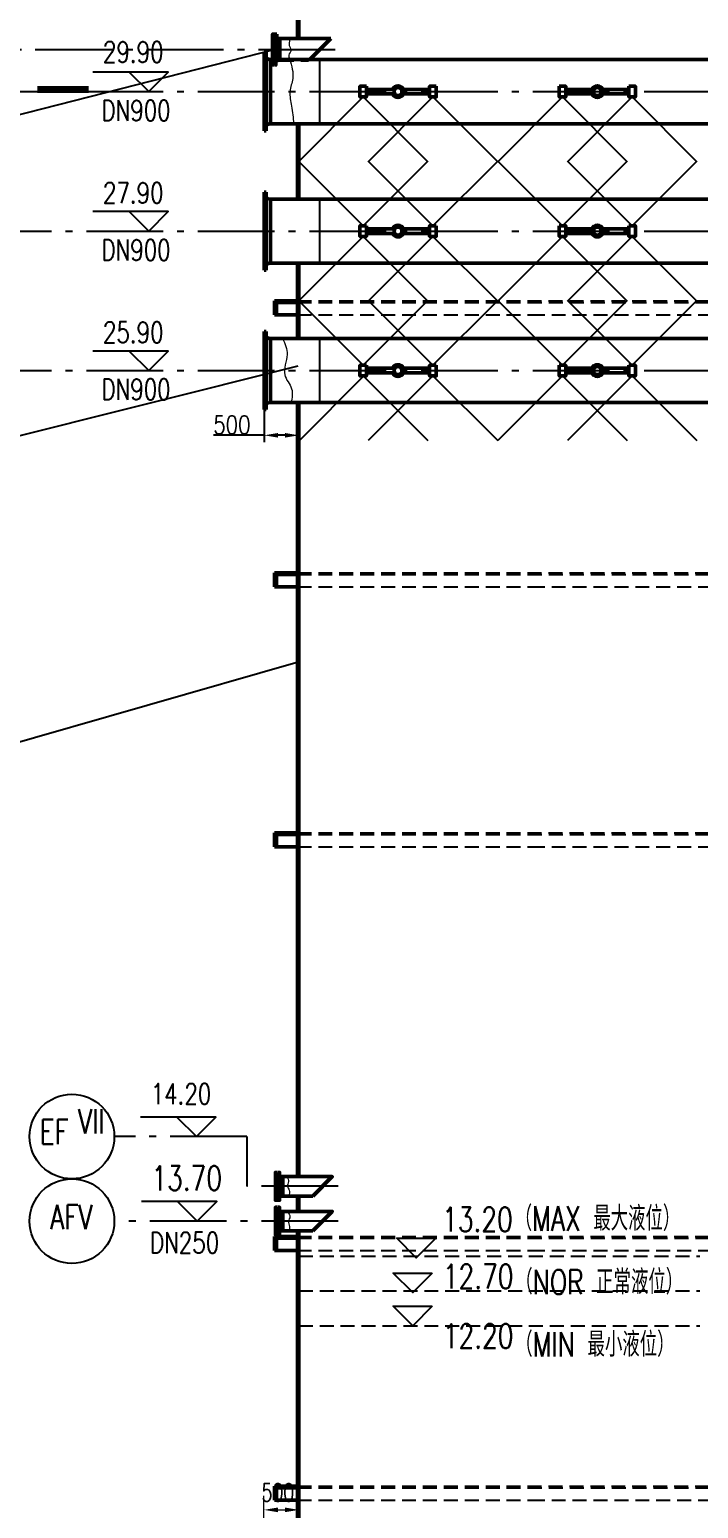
# Model space of a CAD drawing. Header units: inches. Extents: x 17 to 118917, y 16 to 84116.
# Drawn here: x 11369 to 20959, y 41024 to 62234 of the extents above; entities that cross this region are included whole.
import ezdxf
from ezdxf.enums import TextEntityAlignment as Align

# ---------------------------------------------------------------- set-up
doc = ezdxf.new("R2010")
doc.units = ezdxf.units.IN
doc.header["$MEASUREMENT"] = 0
for name, pattern in [('AUSGEZOGEN', [0]), ('STRICHLI2', [0.3, 0.2, -0.1]), ('STRICHPKT2', [1.6, 1.1, -0.2, 0.1, -0.2])]:
    doc.linetypes.add(name, pattern=pattern)
doc.layers.get('DEFPOINTS').update_dxf_attribs({"color": 6})
for name, color, linetype in [('01KOMP', 4, 'AUSGEZOGEN'), ('01TEXT', 4, 'Continuous'), ('02ACHSE', 3, 'STRICHPKT2'), ('02BEMASS', 3, 'AUSGEZOGEN'), ('02TEXT', 3, 'AUSGEZOGEN'), ('03KOMP', 2, 'STRICHLI2'), ('D', 4, 'Continuous')]:
    doc.layers.add(name, color=color, linetype=linetype)
for name, color, linetype, lineweight in [('05KOMP', 1, 'AUSGEZOGEN', 50), ('2', 1, 'Continuous', 50), ('细实线', 4, 'Continuous', 20)]:
    doc.layers.add(name, color=color, linetype=linetype, lineweight=lineweight)
doc.styles.add('HZ', font='txt.shx', dxfattribs={"width": 0.8, "bigfont": 'hzdx.shx'})
doc.styles.add('HZA', font='romans.shx', dxfattribs={"width": 0.75, "bigfont": 'tcc_hzdx.shx'})
doc.styles.add('SIMP1', font='romans.shx', dxfattribs={"width": 0.7, "bigfont": 'hzdx.shx'})
doc.dimstyles.new('ISO-25', dxfattribs={"dimtxt": 220, "dimasz": 200, "dimexe": 100, "dimexo": 0.625, "dimgap": 20, "dimtad": 1, "dimdec": 1, "dimtxsty": 'HZ', "dimcen": 2.5, "dimadec": 0, "dimazin": 0, "dimtfac": 1, "dimtdec": 1, "dimtmove": 0, "dimatfit": 3, "dimfxl": 0, "dimarcsym": 0})
doc.dimstyles.new('STANDARD$0', dxfattribs={"dimtxt": 260, "dimasz": 200, "dimexe": 200, "dimexo": 0, "dimgap": 50, "dimtad": 1, "dimdec": 0, "dimdsep": 46, "dimtxsty": 'SIMP1', "dimcen": 100, "dimclrd": 3, "dimclre": 3, "dimclrt": 3, "dimadec": 0, "dimazin": 0, "dimtfac": 1, "dimtdec": 0, "dimtix": 1, "dimtofl": 0, "dimtmove": 2, "dimatfit": 3, "dimfxl": 0, "dimtolj": 1, "dimtzin": 0, "dimlwd": 15, "dimlwe": 15, "dimarcsym": 0})

# ---------------------------------------------------------------- blocks, each defined once
blk = doc.blocks.new('*D110')
at = {"layer": 'DEFPOINTS', "color": 0}
for p in [(15229, 56884), (14733, 56784), (14733, 56415)]:
    blk.add_point(p, dxfattribs=at)
at = {"layer": '细实线', "color": 0, "lineweight": -2}
for p, q in [((15229, 56883), (15229, 56315)), ((14733, 56783), (14733, 56315)), ((14733, 56415), (14007, 56415)), ((15029, 56415), (14933, 56415))]:
    blk.add_line(p, q, dxfattribs=at)
at = {"layer": '细实线', "color": 0}
for points in [[(14933, 56448), (14933, 56381), (14733, 56415)], [(15029, 56448), (15029, 56381), (15229, 56415)]]:
    blk.add_solid(points, dxfattribs=at)
at = {"layer": '细实线', "color": 0, "insert": (14270, 56565), "char_height": 260, "attachment_point": 5, "style": 'HZ'}
blk.add_mtext('500', dxfattribs=at)
blk = doc.blocks.new('*D32')
at = {"layer": '02BEMASS', "color": 3, "lineweight": 15}
for p, q in [((14729, 40544), (14729, 41203)), ((15229, 40544), (15229, 41203)), ((14929, 41003), (15029, 41003))]:
    blk.add_line(p, q, dxfattribs=at)
at = {"layer": '02BEMASS', "color": 3}
for points in [[(14929, 41037), (14929, 40970), (14729, 41003)], [(15029, 41037), (15029, 40970), (15229, 41003)]]:
    blk.add_solid(points, dxfattribs=at)
at = {"layer": 'DEFPOINTS', "color": 0}
for p in [(15229, 41003), (14729, 40544), (15229, 40544)]:
    blk.add_point(p, dxfattribs=at)
at = {"layer": '02BEMASS', "color": 3, "insert": (14929, 41253), "char_height": 260, "attachment_point": 5, "style": 'SIMP1'}
blk.add_mtext('\\A1;500', dxfattribs=at)

msp = doc.modelspace()

# ---------------------------------------------------------------- hatches: boundary and pattern name
at = {"layer": '02BEMASS'}
h = msp.add_hatch(dxfattribs=at)
h.set_pattern_fill('_U', color=256, scale=50, angle=45, style=0, pattern_type=0)
h.set_pattern_definition([(45, (-1139113.05, -702655.23), (-35.355339, 35.355339), [])])
h.paths.add_polyline_path([(14909.36823, 58343.59109), (14879.36823, 58343.59109), (14879.36823, 58143.59109), (14909.36823, 58143.59109)])
h = msp.add_hatch(dxfattribs=at)
h.set_pattern_fill('_U', color=256, scale=50, angle=315, style=0, pattern_type=0)
h.set_pattern_definition([(315, (-1139113.05, -702655.23), (35.355339, 35.355339), [])])
h.paths.add_polyline_path([(14909.36823, 58343.59109), (14909.36823, 58318.59109), (15209.36823, 58318.59109), (15209.36823, 58343.59109)])
h = msp.add_hatch(dxfattribs=at)
h.set_pattern_fill('_U', color=256, scale=50, angle=45, style=0, pattern_type=0)
h.set_pattern_definition([(45, (-1139113.05, -706555.23), (-35.355339, 35.355339), [])])
h.paths.add_polyline_path([(14909.36823, 54443.59109), (14879.36823, 54443.59109), (14879.36823, 54243.59109), (14909.36823, 54243.59109)])
h = msp.add_hatch(dxfattribs=at)
h.set_pattern_fill('_U', color=256, scale=50, angle=315, style=0, pattern_type=0)
h.set_pattern_definition([(315, (-1139113.05, -706555.23), (35.355339, 35.355339), [])])
h.paths.add_polyline_path([(14909.36823, 54443.59109), (14909.36823, 54418.59109), (15209.36823, 54418.59109), (15209.36823, 54443.59109)])
h = msp.add_hatch(dxfattribs=at)
h.set_pattern_fill('_U', color=256, scale=50, angle=45, style=0, pattern_type=0)
h.set_pattern_definition([(45, (-1139113.05, -710285.23), (-35.355339, 35.355339), [])])
h.paths.add_polyline_path([(14909.36823, 50713.59109), (14879.36823, 50713.59109), (14879.36823, 50513.59109), (14909.36823, 50513.59109)])
h = msp.add_hatch(dxfattribs=at)
h.set_pattern_fill('_U', color=256, scale=50, angle=315, style=0, pattern_type=0)
h.set_pattern_definition([(315, (-1139113.05, -710285.23), (35.355339, 35.355339), [])])
h.paths.add_polyline_path([(14909.36823, 50713.59109), (14909.36823, 50688.59109), (15209.36823, 50688.59109), (15209.36823, 50713.59109)])
h = msp.add_hatch(dxfattribs=at)
h.set_pattern_fill('_U', color=256, scale=50, angle=45, style=0, pattern_type=0)
h.set_pattern_definition([(45, (-1139113.05, -716075.23), (-35.355339, 35.355339), [])])
h.paths.add_polyline_path([(14909.36823, 44923.59109), (14879.36823, 44923.59109), (14879.36823, 44723.59109), (14909.36823, 44723.59109)])
h = msp.add_hatch(dxfattribs=at)
h.set_pattern_fill('_U', color=256, scale=50, angle=315, style=0, pattern_type=0)
h.set_pattern_definition([(315, (-1139113.05, -716075.23), (35.355339, 35.355339), [])])
h.paths.add_polyline_path([(14909.36823, 44923.59109), (14909.36823, 44898.59109), (15209.36823, 44898.59109), (15209.36823, 44923.59109)])
h = msp.add_hatch(dxfattribs=at)
h.set_pattern_fill('_U', color=256, scale=50, angle=45, style=0, pattern_type=0)
h.set_pattern_definition([(45, (-1139113.05, -719655.23), (-35.355339, 35.355339), [])])
h.paths.add_polyline_path([(14909.36823, 41343.59109), (14879.36823, 41343.59109), (14879.36823, 41143.59109), (14909.36823, 41143.59109)])
h = msp.add_hatch(dxfattribs=at)
h.set_pattern_fill('_U', color=256, scale=50, angle=315, style=0, pattern_type=0)
h.set_pattern_definition([(315, (-1139113.05, -719655.23), (35.355339, 35.355339), [])])
h.paths.add_polyline_path([(14909.36823, 41343.59109), (14909.36823, 41318.59109), (15209.36823, 41318.59109), (15209.36823, 41343.59109)])

# ---------------------------------------------------------------- linework, layer by layer
at = {"ltscale": 1000}
for p, q in [((15529.36823, 60883.59114), (15529.36823, 61803.59114)), ((15529.36823, 58883.59114), (15529.36823, 59803.59114)), ((15529.36823, 56883.59114), (15529.36823, 57803.59114))]:
    msp.add_line(p, q, dxfattribs=at)
at = {"color": 9, "ltscale": 1000}
for points in [[(12797.6494, 61623.54885), (13077.60711, 61343.59114), (13357.56483, 61623.54885), (12277.6494, 61623.54885)], [(12797.6494, 59623.54885), (13077.60711, 59343.59114), (13357.56483, 59623.54885), (12277.6494, 59623.54885)], [(12797.6494, 57623.54885), (13077.60711, 57343.59114), (13357.56483, 57623.54885), (12277.6494, 57623.54885)], [(13481.84577, 46637.3309), (13761.80349, 46357.37319), (14041.7612, 46637.3309), (12961.84577, 46637.3309)], [(13492.23316, 45423.54885), (13772.19087, 45143.59114), (14052.14859, 45423.54885), (12972.23316, 45423.54885)]]:
    msp.add_lwpolyline(points, dxfattribs=at)
for points in [[(17193.42314, 44898.54885), (16913.46542, 44618.59114), (16633.5077, 44898.54885), (17193.42314, 44898.54885)], [(17143.42314, 44398.54885), (16863.46542, 44118.59114), (16583.5077, 44398.54885), (17143.42314, 44398.54885)], [(17143.42314, 43923.54885), (16863.46542, 43643.59114), (16583.5077, 43923.54885), (17143.42314, 43923.54885)]]:
    msp.add_lwpolyline(points, close=True, dxfattribs=at)
at = {"layer": '01KOMP', "ltscale": 1000}
for p, q in [((16152.19428, 61267.24457), (15228.54085, 60343.59114)), ((16152.19428, 61267.24457), (17080.83822, 60338.60063)), ((17152.19428, 61267.24457), (16223.55034, 60338.60063)), ((17152.19428, 61267.24457), (18080.83822, 60338.60063)), ((19009.48216, 61267.24457), (18080.83822, 60338.60063)), ((19009.48216, 61267.24457), (19938.1261, 60338.60063)), ((20009.48216, 61267.24457), (19080.83822, 60338.60063)), ((20009.48216, 61267.24457), (20938.1261, 60338.60063)), ((16152.19428, 59419.9377), (15228.54085, 60343.59114)), ((16152.19428, 59419.9377), (17080.83822, 60348.58164)), ((17152.19428, 59419.9377), (16223.55034, 60348.58164)), ((17152.19428, 59419.9377), (18080.83822, 60348.58164)), ((19009.48216, 59419.9377), (18080.83822, 60348.58164)), ((19009.48216, 59419.9377), (19938.1261, 60348.58164)), ((20009.48216, 59419.9377), (19080.83822, 60348.58164)), ((20009.48216, 59419.9377), (20938.1261, 60348.58164)), ((16152.19428, 59267.24457), (15228.54085, 58343.59114)), ((16152.19428, 59267.24457), (17080.83822, 58338.60063)), ((17152.19428, 59267.24457), (16223.55034, 58338.60063)), ((17152.19428, 59267.24457), (18080.83822, 58338.60063)), ((19009.48216, 59267.24457), (18080.83822, 58338.60063)), ((19009.48216, 59267.24457), (19938.1261, 58338.60063)), ((20009.48216, 59267.24457), (19080.83822, 58338.60063)), ((20009.48216, 59267.24457), (20938.1261, 58338.60063)), ((16152.19428, 57419.9377), (15228.54085, 58343.59114)), ((16152.19428, 57419.9377), (17080.83822, 58348.58164)), ((17152.19428, 57419.9377), (16223.55034, 58348.58164)), ((17152.19428, 57419.9377), (18080.83822, 58348.58164)), ((19009.48216, 57419.9377), (18080.83822, 58348.58164)), ((19009.48216, 57419.9377), (19938.1261, 58348.58164)), ((20009.48216, 57419.9377), (19080.83822, 58348.58164)), ((20009.48216, 57419.9377), (20938.1261, 58348.58164)), ((16152.19428, 57267.24457), (17080.83822, 56338.60063)), ((17152.19428, 57267.24457), (16223.55034, 56338.60063)), ((17152.19428, 57267.24457), (18080.83822, 56338.60063)), ((19009.48216, 57267.24457), (18080.83822, 56338.60063)), ((19009.48216, 57267.24457), (19938.1261, 56338.60063)), ((20009.48216, 57267.24457), (19080.83822, 56338.60063)), ((20009.48216, 57267.24457), (20938.1261, 56338.60063)), ((16158.01217, 57261.42667), (15229.36823, 56332.78274))]:
    msp.add_line(p, q, dxfattribs=at)
at = {"layer": '02ACHSE', "ltscale": 1000}
for p, q in [((15751.53088, 61943.59114), (9790.15245, 61943.59114)), ((10583.11429, 61343.59114), (27379.71039, 61343.59114)), ((10583.11429, 59343.59114), (27475.91765, 59343.59114)), ((10583.11429, 57343.59114), (27437.43309, 57343.59114)), ((14485.49004, 46357.37319), (12583.02858, 46357.37319)), ((14485.49004, 46357.37319), (14485.49004, 45643.59114)), ((15792.09668, 45643.59114), (14485.49004, 45643.59114)), ((15792.09668, 45643.59114), (14485.49004, 45643.59114)), ((15792.09668, 45143.59114), (12583.02858, 45143.59114)), ((15792.09668, 45143.59114), (14454.40491, 45143.59114))]:
    msp.add_line(p, q, dxfattribs=at)
at = {"layer": '02BEMASS', "ltscale": 1000, "const_width": 100}
msp.add_lwpolyline([(11480.14194, 61374.81616), (12214.40459, 61374.81616)], dxfattribs=at)
at = {"layer": '02TEXT'}
for centre in [(11976.13755, 46357.37319), (11976.13755, 45143.59114)]:
    msp.add_circle(centre, 606.89103, dxfattribs=at)
at = {"layer": '03KOMP', "ltscale": 1000}
for p, q in [((14889.19926, 61803.59114), (14889.19926, 61718.59114)), ((14914.19926, 61773.59114), (14944.19926, 61783.59114)), ((14914.19926, 61718.59114), (14914.19926, 61773.59114)), ((14944.19926, 61783.59114), (14959.19926, 61783.59114)), ((14959.19926, 61783.59114), (14959.19926, 61803.59114)), ((14959.19926, 61783.59114), (15369.19926, 61783.59114)), ((15389.19926, 61803.59114), (15369.19926, 61783.59114)), ((14889.19926, 61718.59114), (14914.19926, 61718.59114)), ((15209.36823, 58343.59109), (18510.323, 58343.59109)), ((18510.323, 58343.59109), (25745.31202, 58343.59109)), ((15209.36823, 58318.59109), (18515.92222, 58318.59109)), ((15209.36823, 58143.59109), (18554.90364, 58143.59109)), ((18515.92222, 58318.59109), (25959.26898, 58318.59109)), ((18554.90364, 58143.59109), (25737.85166, 58143.59109)), ((15209.36823, 54443.59109), (18510.323, 54443.59109)), ((15209.36823, 54418.59109), (18515.92222, 54418.59109)), ((18510.323, 54443.59109), (23450.42275, 54443.59109)), ((18515.92222, 54418.59109), (23447.8967, 54418.59109)), ((15209.36823, 54243.59109), (18554.90364, 54243.59109)), ((18554.90364, 54243.59109), (23438.32595, 54243.59109)), ((15209.36823, 50713.59109), (18510.323, 50713.59109)), ((18510.323, 50713.59109), (23414.22676, 50713.59109)), ((15209.36823, 50688.59109), (18515.92222, 50688.59109)), ((15209.36823, 50513.59109), (18554.90364, 50513.59109)), ((18515.92222, 50688.59109), (23414.21043, 50688.59109)), ((18554.90364, 50513.59109), (23416.25983, 50513.59109)), ((15209.36823, 44923.59109), (18510.323, 44923.59109)), ((15209.36823, 44898.59109), (18515.92222, 44898.59109)), ((18510.323, 44923.59109), (23161.72108, 44923.59109)), ((18515.92222, 44898.59109), (23156.91675, 44898.59109)), ((15209.36823, 44723.59109), (18554.90364, 44723.59109)), ((15229.36823, 44643.59114), (20979.36823, 44643.59114)), ((18554.90364, 44723.59109), (23123.45027, 44723.59109)), ((15229.36823, 44143.59114), (20979.36823, 44143.59114)), ((15229.36823, 43643.59114), (20979.36823, 43643.59114)), ((15209.36823, 41343.59109), (18510.323, 41343.59109)), ((15209.36823, 41318.59109), (18515.92222, 41318.59109)), ((18510.323, 41343.59109), (23114.98474, 41343.59109)), ((18515.92222, 41318.59109), (23126.22022, 41318.59109)), ((15209.36823, 41143.59109), (18554.90364, 41143.59109)), ((18554.90364, 41143.59109), (23215.38001, 41143.59109))]:
    msp.add_line(p, q, dxfattribs=at)
for points in [[(14854.19926, 61803.59114), (14854.19926, 61718.59114), (14879.19926, 61718.59114), (14879.19926, 61803.59114)], [(14914.19926, 61803.59114), (14914.19926, 61773.59114)]]:
    msp.add_lwpolyline(points, dxfattribs=at)
at = {"layer": '05KOMP', "ltscale": 1000}
for p, q in [((14914.19926, 62168.59114), (14889.19926, 62168.59114)), ((14914.19926, 62113.59114), (14914.19926, 62168.59114)), ((14944.19926, 62103.59114), (14914.19926, 62113.59114)), ((14959.19926, 62103.59114), (14944.19926, 62103.59114)), ((14959.19926, 61803.59114), (14959.19926, 62103.59114)), ((15689.19926, 62103.59114), (15389.19926, 61803.59114)), ((14732.76702, 61903.59114), (14762.76702, 61903.59114)), ((14732.76702, 60783.59114), (14732.76702, 61903.59114)), ((14762.76702, 61903.59114), (14762.76702, 61823.59114)), ((14762.76702, 61823.59114), (14802.76702, 61803.59114)), ((14802.76702, 61803.59114), (14822.76702, 61803.59114)), ((14822.76702, 61803.59114), (14822.76702, 60883.59114)), ((14762.76702, 60863.59114), (14802.76702, 60883.59114)), ((14802.76702, 60883.59114), (14822.76702, 60883.59114)), ((14732.76702, 60783.59114), (14762.76702, 60783.59114)), ((14762.76702, 60783.59114), (14762.76702, 60863.59114)), ((14732.76702, 58783.59114), (14732.76702, 59903.59114)), ((14732.76702, 59903.59114), (14762.76702, 59903.59114)), ((14762.76702, 59903.59114), (14762.76702, 59823.59114)), ((14762.76702, 59823.59114), (14802.76702, 59803.59114)), ((14802.76702, 59803.59114), (14822.76702, 59803.59114)), ((14822.76702, 59803.59114), (14822.76702, 58883.59114)), ((14732.76702, 58783.59114), (14762.76702, 58783.59114)), ((14762.76702, 58863.59114), (14802.76702, 58883.59114)), ((14762.76702, 58783.59114), (14762.76702, 58863.59114)), ((14802.76702, 58883.59114), (14822.76702, 58883.59114)), ((15209.36823, 58343.59109), (14879.36823, 58343.59109)), ((14879.36823, 58143.59109), (14879.36823, 58343.59109)), ((14909.36823, 58143.59109), (14909.36823, 58343.59109)), ((15209.36823, 58143.59109), (14879.36823, 58143.59109)), ((15209.36823, 58318.59109), (14909.36823, 58318.59109)), ((14732.76702, 56783.59114), (14732.76702, 57903.59114)), ((14732.76702, 57903.59114), (14762.76702, 57903.59114)), ((14762.76702, 57903.59114), (14762.76702, 57823.59114)), ((14762.76702, 57823.59114), (14802.76702, 57803.59114)), ((14802.76702, 57803.59114), (14822.76702, 57803.59114)), ((14822.76702, 57803.59114), (14822.76702, 56883.59114)), ((14762.76702, 56863.59114), (14802.76702, 56883.59114)), ((14762.76702, 56783.59114), (14762.76702, 56863.59114)), ((14802.76702, 56883.59114), (14822.76702, 56883.59114)), ((14732.76702, 56783.59114), (14762.76702, 56783.59114)), ((14879.36823, 54243.59109), (14879.36823, 54443.59109)), ((15209.36823, 54443.59109), (14879.36823, 54443.59109)), ((14909.36823, 54243.59109), (14909.36823, 54443.59109)), ((15209.36823, 54418.59109), (14909.36823, 54418.59109)), ((15209.36823, 54243.59109), (14879.36823, 54243.59109)), ((15209.36823, 50713.59109), (14879.36823, 50713.59109)), ((14879.36823, 50513.59109), (14879.36823, 50713.59109)), ((14909.36823, 50513.59109), (14909.36823, 50713.59109)), ((15209.36823, 50513.59109), (14879.36823, 50513.59109)), ((15209.36823, 50688.59109), (14909.36823, 50688.59109)), ((14879.36823, 44723.59109), (14879.36823, 44923.59109)), ((15209.36823, 44923.59109), (14879.36823, 44923.59109)), ((14909.36823, 44723.59109), (14909.36823, 44923.59109)), ((15209.36823, 44898.59109), (14909.36823, 44898.59109)), ((15209.36823, 44723.59109), (14879.36823, 44723.59109)), ((15209.36823, 41343.59109), (14879.36823, 41343.59109)), ((14879.36823, 41143.59109), (14879.36823, 41343.59109)), ((14909.36823, 41143.59109), (14909.36823, 41343.59109)), ((15209.36823, 41318.59109), (14909.36823, 41318.59109)), ((15209.36823, 41143.59109), (14879.36823, 41143.59109))]:
    msp.add_line(p, q, dxfattribs=at)
for points in [[(14879.19926, 61803.59114), (14879.19926, 62168.59114), (14854.19926, 62168.59114), (14854.19926, 61803.59114)], [(14914.19926, 62113.59114), (14914.19926, 61803.59114)], [(14762.76702, 60863.59114), (14762.76702, 61823.59114)], [(26729.36823, 61803.59114), (14822.76702, 61803.59114)], [(16198.88638, 61376.11891), (16605.38676, 61376.11891)], [(16605.38676, 61311.06336), (16198.88638, 61311.06336)], [(16699.0018, 61376.11891), (17105.50218, 61376.11891)], [(17105.50218, 61311.06336), (16699.0018, 61311.06336)], [(19462.67464, 61376.11891), (19056.17425, 61376.11891)], [(19056.17425, 61311.06336), (19462.67464, 61311.06336)], [(19962.79006, 61376.11891), (19556.28967, 61376.11891)], [(19556.28967, 61311.06336), (19962.79006, 61311.06336)], [(26729.36823, 60883.59114), (14802.06186, 60883.59114)], [(14762.76702, 58863.59114), (14762.76702, 59823.59114)], [(26729.36823, 59803.59114), (14822.76702, 59803.59114)], [(16198.88638, 59376.11891), (16605.38676, 59376.11891)], [(16605.38676, 59311.06336), (16198.88638, 59311.06336)], [(16699.0018, 59376.11891), (17105.50218, 59376.11891)], [(17105.50218, 59311.06336), (16699.0018, 59311.06336)], [(19462.67464, 59376.11891), (19056.17425, 59376.11891)], [(19056.17425, 59311.06336), (19462.67464, 59311.06336)], [(19962.79006, 59376.11891), (19556.28967, 59376.11891)], [(19556.28967, 59311.06336), (19962.79006, 59311.06336)], [(26729.36823, 58883.59114), (14802.06186, 58883.59114)], [(14762.76702, 56863.59114), (14762.76702, 57823.59114)], [(26729.36823, 57803.59114), (14822.76702, 57803.59114)], [(16198.88638, 57376.11891), (16605.38676, 57376.11891)], [(16605.38676, 57311.06336), (16198.88638, 57311.06336)], [(16699.0018, 57376.11891), (17105.50218, 57376.11891)], [(17105.50218, 57311.06336), (16699.0018, 57311.06336)], [(19462.67464, 57376.11891), (19056.17425, 57376.11891)], [(19056.17425, 57311.06336), (19462.67464, 57311.06336)], [(19962.79006, 57376.11891), (19556.28967, 57376.11891)], [(19556.28967, 57311.06336), (19962.79006, 57311.06336)], [(26729.36823, 56883.59114), (14802.06186, 56883.59114)], [(14954.36823, 45788.59114), (14954.36823, 45498.59114)], [(14999.36823, 45783.59114), (15709.36823, 45783.59114), (15429.36823, 45503.59114)], [(14999.36823, 45503.59114), (15429.36823, 45503.59114)], [(14954.36823, 45288.59114), (14954.36823, 44998.59114)], [(14999.36823, 45283.59114), (15709.36823, 45283.59114), (15429.36823, 45003.59114)], [(14999.36823, 45003.59114), (15429.36823, 45003.59114)]]:
    msp.add_lwpolyline(points, dxfattribs=at)
for points in [[(16198.88638, 61419.9377), (16105.50218, 61419.9377), (16105.50218, 61267.24457), (16198.88638, 61267.24457)], [(17198.88638, 61419.9377), (17105.50218, 61419.9377), (17105.50218, 61267.24457), (17198.88638, 61267.24457)], [(18962.79006, 61419.9377), (19056.17425, 61419.9377), (19056.17425, 61267.24457), (18962.79006, 61267.24457)], [(19962.79006, 61419.9377), (20056.17425, 61419.9377), (20056.17425, 61267.24457), (19962.79006, 61267.24457)], [(16198.88638, 59419.9377), (16105.50218, 59419.9377), (16105.50218, 59267.24457), (16198.88638, 59267.24457)], [(17198.88638, 59419.9377), (17105.50218, 59419.9377), (17105.50218, 59267.24457), (17198.88638, 59267.24457)], [(18962.79006, 59419.9377), (19056.17425, 59419.9377), (19056.17425, 59267.24457), (18962.79006, 59267.24457)], [(19962.79006, 59419.9377), (20056.17425, 59419.9377), (20056.17425, 59267.24457), (19962.79006, 59267.24457)], [(16198.88638, 57419.9377), (16105.50218, 57419.9377), (16105.50218, 57267.24457), (16198.88638, 57267.24457)], [(17198.88638, 57419.9377), (17105.50218, 57419.9377), (17105.50218, 57267.24457), (17198.88638, 57267.24457)], [(18962.79006, 57419.9377), (19056.17425, 57419.9377), (19056.17425, 57267.24457), (18962.79006, 57267.24457)], [(19962.79006, 57419.9377), (20056.17425, 57419.9377), (20056.17425, 57267.24457), (19962.79006, 57267.24457)], [(14919.36823, 45843.59114), (14894.36823, 45843.59114), (14894.36823, 45443.59114), (14919.36823, 45443.59114)], [(14929.36823, 45843.59114), (14929.36823, 45443.59114), (14954.36823, 45443.59114), (14954.36823, 45498.59114), (14984.36823, 45503.59114), (14999.36823, 45503.59114), (14999.36823, 45783.59114), (14984.36823, 45783.59114), (14954.36823, 45788.59114), (14954.36823, 45843.59114)], [(14919.36823, 45343.59114), (14894.36823, 45343.59114), (14894.36823, 44943.59114), (14919.36823, 44943.59114)], [(14929.36823, 45343.59114), (14929.36823, 44943.59114), (14954.36823, 44943.59114), (14954.36823, 44998.59114), (14984.36823, 45003.59114), (14999.36823, 45003.59114), (14999.36823, 45283.59114), (14984.36823, 45283.59114), (14954.36823, 45288.59114), (14954.36823, 45343.59114)]]:
    msp.add_lwpolyline(points, close=True, dxfattribs=at)
at = {"layer": '05KOMP'}
for centre in [(16652.19428, 61343.59114), (19509.48216, 61343.59114), (16652.19428, 59343.59114), (19509.48216, 59343.59114), (16652.19428, 57343.59114), (19509.48216, 57343.59114)]:
    msp.add_circle(centre, 57, dxfattribs=at)
for centre, start, end in [((16652.19428, 61343.59114), 22.782590191, 157.217409809), ((16652.19428, 61343.59114), 202.782590191, 337.217409809), ((19509.48216, 61343.59114), 22.782590191, 157.217409809), ((19509.48216, 61343.59114), 202.782590191, 337.217409809), ((16652.19428, 59343.59114), 22.782590191, 157.217409809), ((19509.48216, 59343.59114), 22.782590191, 157.217409809), ((16652.19428, 59343.59114), 202.782590191, 337.217409809), ((19509.48216, 59343.59114), 202.782590191, 337.217409809), ((16652.19428, 57343.59114), 22.782590191, 157.217409809), ((16652.19428, 57343.59114), 202.782590191, 337.217409809), ((19509.48216, 57343.59114), 22.782590191, 157.217409809), ((19509.48216, 57343.59114), 202.782590191, 337.217409809)]:
    msp.add_arc(centre, 84, start, end, dxfattribs=at)
at = {"layer": '2', "ltscale": 1000}
for p, q in [((15209.36823, 62103.59114), (15209.36823, 62675.59114)), ((15229.36823, 62103.59114), (15229.36823, 62675.59114)), ((14889.19926, 62168.59114), (14889.19926, 61803.59114)), ((14959.19926, 62103.59114), (15689.19926, 62103.59114)), ((15209.36823, 59803.59114), (15209.36823, 60883.59114)), ((15229.36823, 59803.59114), (15229.36823, 60883.59114)), ((15209.36823, 57803.59114), (15209.36823, 58883.59114)), ((15229.36823, 57803.59114), (15229.36823, 58883.59114)), ((15209.36823, 45783.59114), (15209.36823, 56883.59114)), ((15229.36823, 45783.59114), (15229.36823, 56883.59114)), ((15209.36823, 45283.59114), (15209.36823, 45503.59114)), ((15229.36823, 45283.59114), (15229.36823, 45503.59114)), ((15209.36823, 40443.59114), (15209.36823, 45003.59114)), ((15229.36823, 40443.59114), (15229.36823, 45003.59114))]:
    msp.add_line(p, q, dxfattribs=at)
at = {"layer": 'D', "ltscale": 1000}
for p, q in [((6020.07196, 59685.92446), (14894.79294, 61952.67674)), ((6020.07196, 55106.1105), (15221.21434, 57411.76916)), ((6020.07196, 50526.6191), (15221.56235, 53164.648))]:
    msp.add_line(p, q, dxfattribs=at)
at = {"layer": '细实线'}
for points in [[(15100.05117, 62103.01437), (15103.13569, 61976.66452), (15118.55377, 61942.76492), (15084.62856, 61865.7253), (15103.13569, 61804.0909)], [(15102.32827, 61803.31725), (15142.34089, 61532.32403), (15102.32827, 61345.7405), (15124.55952, 61136.94089), (15155.68145, 60883.71999)], [(14998.62479, 57802.36352), (15062.27937, 57573.37834), (15026.63498, 57283.3261), (15125.93395, 57082.32546), (15120.84448, 56883.8711)], [(15059.65753, 45783.07375), (15082.77784, 45710.5702), (15066.83358, 45643.64509), (15092.34893, 45588.66953), (15085.17288, 45503.41833)], [(15059.04969, 45283.41025), (15102.03343, 45205.68656), (15081.56218, 45144.32905), (15095.8916, 45068.65215), (15089.74977, 45003.20105)]]:
    msp.add_spline(points, degree=3, dxfattribs=at)

# ---------------------------------------------------------------- texts
at = {"color": 3, "style": 'HZA', "width": 0.75}
for s, height, p in [('29.90', 300, (12421.3994, 61670.70606)), ('27.90', 300, (12421.3994, 59651.90482)), ('25.90', 300, (12421.3994, 57651.90482)), ('14.20', 300, (13105.59577, 46729.59732)), ('13.70', 350, (13115.98316, 45480.53614)), ('（MAX 最大液位）', 350, (18325.16875, 44902.27872)), ('13.20', 350, (17283.88465, 44889.27486)), ('12.70', 350, (17294.02344, 44071.98188)), ('（NOR 正常液位）', 350, (18332.81226, 43991.67486)), ('12.20', 350, (17294.02344, 43216.237)), ('（MIN 最小液位）', 350, (18332.81226, 43096.16086))]:
    msp.add_text(s, height=height, dxfattribs=at).set_placement(p, align=Align.BOTTOM_LEFT)
msp.add_text('DN250', height=300, dxfattribs=at).set_placement((13094.34096, 44685.11142))
at = {"insert": (12064.98185, 46751.63263), "char_height": 500, "width": 401.1862552, "attachment_point": 1, "style": 'HZA'}
msp.add_mtext('{\\H0.7x;\\C3;VII}', dxfattribs=at)
at = {"layer": '01TEXT', "style": 'HZA', "width": 0.75}
for p in [(12398.14801, 60923.29058), (12398.14801, 58923.29058), (12398.14801, 56923.29058)]:
    msp.add_text('DN900', height=300, dxfattribs=at).set_placement(p)
at = {"layer": '02TEXT', "style": 'HZA', "width": 0.75}
for s, p in [('EF ', (11514.42564, 46249.77761)), ('AFV', (11665.29452, 45028.58265))]:
    msp.add_text(s, height=350, dxfattribs=at).set_placement(p)

# ---------------------------------------------------------------- dimensions: what is measured, and where the dimension line sits
at = {"layer": '02BEMASS', "ltscale": 5}
dim = msp.add_linear_dim(base=(15229.36823, 41003.48853), p1=(14729.36823, 40543.59114), p2=(15229.36823, 40543.59114), dimstyle='STANDARD$0', dxfattribs=at)
dim.commit()
dim.dimension.update_dxf_attribs({"geometry": '*D32', "text_midpoint": (14929.36823, 41253.48853), "dimtype": 160})
at = {"layer": '细实线'}
dim = msp.add_linear_dim(base=(14732.76702, 56414.57889), p1=(15229.36823, 56883.59114), p2=(14732.76702, 56783.59114), text='500', dimstyle='ISO-25', override={"dimtxt": 260}, dxfattribs=at)
dim.commit()
dim.dimension.update_dxf_attribs({"geometry": '*D110', "text_midpoint": (14270.10035, 56564.57889)})

doc.saveas('drawing.dxf')
